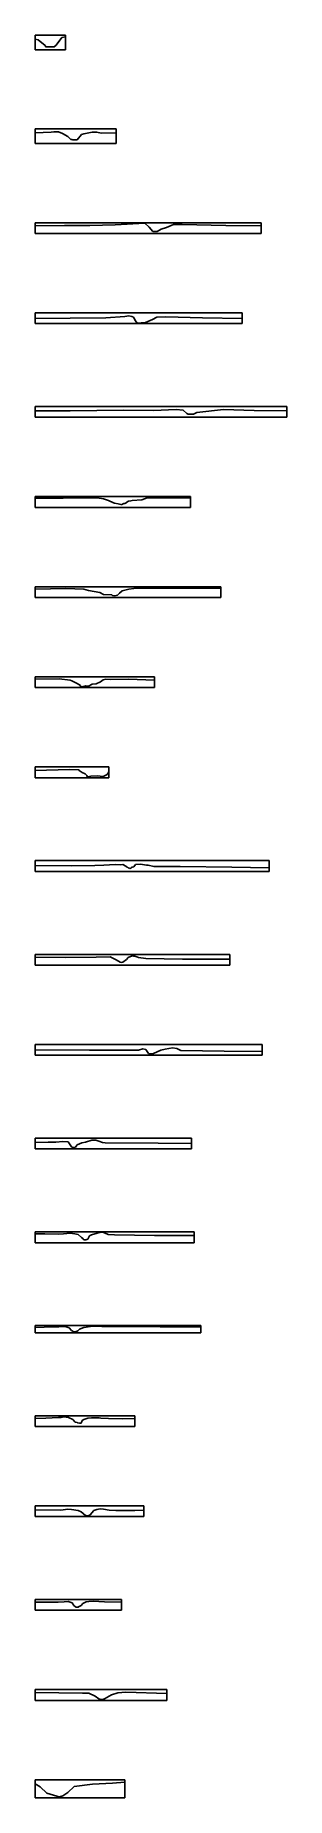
# Model space of a CAD drawing. Header units: millimetres. Extents: x 0 to 70, y -179 to 310.
import ezdxf

# ---------------------------------------------------------------- set-up
doc = ezdxf.new("R2010")
doc.units = ezdxf.units.MM

msp = doc.modelspace()

# ---------------------------------------------------------------- linework, layer by layer
at = {"layer": 'frame'}
for p, q in [((0, 306), (0, 310)), ((0, 310), (8.44, 310)), ((8.44, 306), (8.44, 310)), ((0, 306), (8.44, 306)), ((0, 280), (0, 284)), ((0, 284), (22.47, 284)), ((22.47, 280), (22.47, 284)), ((0, 280), (22.47, 280)), ((0, 255), (0, 258)), ((0, 258), (62.78, 258)), ((0, 255), (62.78, 255)), ((62.78, 255), (62.78, 258)), ((0, 230), (0, 233)), ((0, 233), (57.47, 233)), ((0, 230), (57.47, 230)), ((57.47, 230), (57.47, 233)), ((0, 204), (0, 207)), ((0, 207), (69.88, 207)), ((69.88, 204), (69.88, 207)), ((0, 204), (69.88, 204)), ((0, 179), (0, 182)), ((0, 182), (43.16, 182)), ((43.16, 179), (43.16, 182)), ((0, 179), (43.16, 179)), ((0, 154), (0, 157)), ((0, 157), (51.54, 157)), ((51.54, 154), (51.54, 157)), ((0, 154), (51.54, 154)), ((0, 129), (0, 132)), ((0, 132), (33.12, 132)), ((0, 129), (33.12, 129)), ((33.12, 129), (33.12, 132)), ((0, 104), (0, 107)), ((0, 107), (20.49, 107)), ((0, 104), (20.49, 104)), ((20.49, 104), (20.49, 107)), ((0, 78), (0, 81)), ((0, 81), (65.02, 81)), ((65.02, 78), (65.02, 81)), ((0, 78), (65.02, 78)), ((0, 52), (0, 55)), ((0, 55), (54.02, 55)), ((54.02, 52), (54.02, 55)), ((0, 52), (54.02, 52)), ((0, 27), (0, 30)), ((0, 30), (63.02, 30)), ((63.02, 27), (63.02, 30)), ((0, 27), (63.02, 27)), ((0, 1), (0, 4)), ((0, 4), (43.41, 4)), ((0, 1), (43.41, 1)), ((43.41, 1), (43.41, 4)), ((0, -25), (0, -22)), ((0, -22), (44.18, -22)), ((44.18, -25), (44.18, -22)), ((0, -25), (44.18, -25)), ((0, -50), (0, -48)), ((0, -48), (45.96, -48)), ((45.96, -50), (45.96, -48)), ((0, -50), (45.96, -50)), ((0, -76), (0, -73)), ((0, -73), (27.69, -73)), ((27.69, -76), (27.69, -73)), ((0, -76), (27.69, -76)), ((0, -101), (0, -98)), ((0, -98), (30.21, -98)), ((0, -101), (30.21, -101)), ((30.21, -101), (30.21, -98)), ((0, -127), (0, -124)), ((0, -124), (23.98, -124)), ((0, -127), (23.98, -127)), ((23.98, -127), (23.98, -124)), ((0, -152), (0, -149)), ((0, -149), (36.55, -149)), ((36.55, -152), (36.55, -149)), ((0, -152), (36.55, -152)), ((0, -179), (0, -174)), ((0, -174), (24.93, -174)), ((24.93, -179), (24.93, -174)), ((0, -179), (24.93, -179))]:
    msp.add_line(p, q, dxfattribs=at)
at = {"layer": 'profile'}
for p, q in [((0, 308.88), (0.83, 308.69)), ((0.83, 308.69), (2.73, 307.11)), ((5.79, 307.27), (7.41, 309.41)), ((7.41, 309.41), (8.44, 309.54)), ((2.73, 307.11), (2.9, 306.95)), ((2.9, 306.95), (2.9, 306.8)), ((2.9, 306.8), (3.91, 306.75)), ((3.91, 306.75), (5.23, 306.79)), ((5.23, 306.79), (5.79, 307.27)), ((0, 282.93), (4.45, 283.14)), ((4.45, 283.14), (5.16, 283.2)), ((5.16, 283.2), (6.5, 283.19)), ((6.5, 283.19), (7.61, 282.72)), ((7.61, 282.72), (9.09, 281.93)), ((9.09, 281.93), (9.86, 281.09)), ((9.86, 281.09), (10.27, 281.07)), ((10.27, 281.07), (10.35, 280.99)), ((10.35, 280.99), (10.91, 280.95)), ((10.91, 280.95), (11.62, 280.97)), ((11.62, 280.97), (12.89, 282.48)), ((12.89, 282.48), (13.46, 282.64)), ((13.46, 282.64), (15.82, 283.08)), ((15.82, 283.08), (17.15, 283.1)), ((17.15, 283.1), (18.36, 282.84)), ((18.36, 282.84), (22.47, 282.92)), ((0, 257.09), (8.14, 257.22)), ((8.14, 257.22), (15.16, 257.23)), ((15.16, 257.23), (22.21, 257.38)), ((22.21, 257.38), (30.47, 257.87)), ((30.47, 257.87), (31.68, 256.75)), ((31.68, 256.75), (32.65, 255.56)), ((32.65, 255.56), (33.88, 255.52)), ((33.88, 255.52), (34.95, 256.23)), ((34.95, 256.23), (36.46, 256.68)), ((36.46, 256.68), (38.42, 257.51)), ((38.42, 257.51), (40.78, 257.51)), ((40.78, 257.51), (52.96, 257.24)), ((52.96, 257.24), (62.78, 257.1)), ((0, 231.38), (9.71, 231.52)), ((9.71, 231.52), (19.63, 231.58)), ((19.63, 231.58), (24.86, 232)), ((24.86, 232), (26.05, 232.12)), ((26.05, 232.12), (26.82, 231.94)), ((26.82, 231.94), (27.28, 231.77)), ((27.28, 231.77), (27.4, 231.6)), ((27.4, 231.6), (27.83, 230.79)), ((27.83, 230.79), (28.34, 230.15)), ((28.34, 230.15), (28.96, 230.13)), ((28.96, 230.13), (29.46, 230.23)), ((29.46, 230.23), (30.63, 230.3)), ((30.63, 230.3), (32.56, 231.11)), ((32.56, 231.11), (33.79, 231.76)), ((33.79, 231.76), (36.24, 231.84)), ((36.24, 231.84), (46.5, 231.61)), ((46.5, 231.61), (57.47, 231.38)), ((0, 205.75), (9.69, 205.8)), ((9.69, 205.8), (24.5, 205.95)), ((24.5, 205.95), (32.82, 205.89)), ((32.82, 205.89), (39.12, 206.17)), ((39.12, 206.17), (41.1, 205.96)), ((41.1, 205.96), (42.15, 205.01)), ((44.9, 205.3), (52.34, 206.17)), ((52.34, 206.17), (60.83, 205.88)), ((60.83, 205.88), (69.88, 205.78)), ((42.15, 205.01), (42.45, 204.83)), ((42.45, 204.83), (43.08, 204.87)), ((43.08, 204.87), (44.05, 204.9)), ((44.05, 204.9), (44.15, 204.97)), ((44.15, 204.97), (44.9, 205.3)), ((0, 181.56), (7.77, 181.61)), ((7.77, 181.61), (16.28, 181.66)), ((16.28, 181.66), (17.24, 181.65)), ((17.24, 181.65), (18.95, 181.37)), ((18.95, 181.37), (20.35, 180.91)), ((26.96, 180.89), (29.66, 181.11)), ((29.66, 181.11), (31.09, 181.69)), ((31.09, 181.69), (35.81, 181.7)), ((35.81, 181.7), (43.16, 181.67)), ((20.35, 180.91), (21.77, 180.25)), ((21.77, 180.25), (22.05, 180.17)), ((22.05, 180.17), (23, 180)), ((23, 180), (23.78, 179.8)), ((23.78, 179.8), (23.91, 179.74)), ((23.91, 179.74), (24.61, 180.1)), ((24.61, 180.1), (24.92, 180.07)), ((24.92, 180.07), (25.13, 180.2)), ((25.13, 180.2), (25.2, 180.3)), ((25.2, 180.3), (25.93, 180.72)), ((25.93, 180.72), (26.57, 180.82)), ((26.57, 180.82), (26.96, 180.89)), ((25.96, 156.34), (27.37, 156.51)), ((27.37, 156.51), (32.58, 156.56)), ((32.58, 156.56), (42.01, 156.55)), ((42.01, 156.55), (51.54, 156.51)), ((0, 156.33), (8.46, 156.47)), ((8.46, 156.47), (13.47, 156.34)), ((13.47, 156.34), (14.76, 155.95)), ((14.76, 155.95), (17.96, 155.36)), ((17.96, 155.36), (18.98, 154.88)), ((18.98, 154.88), (21.23, 154.74)), ((21.23, 154.74), (21.32, 154.71)), ((21.32, 154.71), (21.46, 154.53)), ((21.46, 154.53), (22.08, 154.49)), ((22.08, 154.49), (22.87, 154.65)), ((22.87, 154.65), (23.4, 155.24)), ((23.4, 155.24), (24.19, 155.81)), ((24.19, 155.81), (25.96, 156.34)), ((0, 131.31), (6.62, 131.42)), ((6.62, 131.42), (9.71, 131.06)), ((9.71, 131.06), (10.18, 130.84)), ((10.18, 130.84), (11.68, 130.11)), ((11.68, 130.11), (12.16, 129.83)), ((12.16, 129.83), (12.54, 129.61)), ((12.54, 129.61), (12.59, 129.43)), ((12.59, 129.43), (12.71, 129.26)), ((12.71, 129.26), (13.22, 129.27)), ((13.22, 129.27), (13.76, 129.39)), ((13.76, 129.39), (13.98, 129.46)), ((13.98, 129.46), (14.79, 129.44)), ((14.79, 129.44), (15.85, 129.93)), ((15.85, 129.93), (16.89, 130.01)), ((16.89, 130.01), (18.12, 130.63)), ((18.12, 130.63), (18.9, 131.12)), ((18.9, 131.12), (19.64, 131.34)), ((19.64, 131.34), (20.82, 131.23)), ((20.82, 131.23), (25.89, 131.37)), ((25.89, 131.37), (33.12, 131.08)), ((0, 106.02), (9.53, 106.25)), ((9.53, 106.25), (12.08, 106.15)), ((12.08, 106.15), (12.31, 105.91)), ((12.31, 105.91), (12.48, 105.8)), ((12.48, 105.8), (13.05, 105.45)), ((13.05, 105.45), (13.85, 105.09)), ((13.85, 105.09), (14.34, 104.6)), ((14.34, 104.6), (14.51, 104.09)), ((14.51, 104.09), (14.66, 104.23)), ((14.66, 104.23), (15.42, 104.48)), ((15.42, 104.48), (17.22, 104.49)), ((17.22, 104.49), (18.88, 104.37)), ((18.88, 104.37), (19.98, 104.92)), ((19.98, 104.92), (20.49, 105.64)), ((0, 79.66), (10.17, 79.57)), ((10.17, 79.57), (16.52, 79.63)), ((16.52, 79.63), (19.05, 79.77)), ((19.05, 79.77), (22.19, 79.9)), ((22.19, 79.9), (23.73, 79.84)), ((23.73, 79.84), (24.3, 79.92)), ((24.3, 79.92), (25.15, 79.49)), ((25.15, 79.49), (25.53, 79.2)), ((25.53, 79.2), (25.71, 79.03)), ((25.71, 79.03), (25.83, 79.11)), ((25.83, 79.11), (25.94, 78.99)), ((25.94, 78.99), (26.29, 78.8)), ((26.29, 78.8), (26.59, 78.95)), ((26.59, 78.95), (26.71, 79.07)), ((26.71, 79.07), (26.92, 79.15)), ((26.92, 79.15), (27.38, 79.29)), ((27.38, 79.29), (27.89, 79.94)), ((27.89, 79.94), (29.28, 80.01)), ((29.28, 80.01), (30.87, 79.74)), ((30.87, 79.74), (31.36, 79.7)), ((31.36, 79.7), (32.99, 79.39)), ((32.99, 79.39), (40.25, 79.35)), ((40.25, 79.35), (54.63, 79.15)), ((54.63, 79.15), (65.02, 79.01)), ((0, 54.19), (8.38, 54.14)), ((8.38, 54.14), (16.94, 54.22)), ((16.94, 54.22), (20.79, 54.28)), ((20.79, 54.28), (22.46, 53.49)), ((25.36, 53.57), (25.86, 54.17)), ((25.86, 54.17), (26.9, 54.58)), ((26.9, 54.58), (27.31, 54.54)), ((27.31, 54.54), (27.65, 54.5)), ((27.65, 54.5), (28.23, 54.28)), ((28.23, 54.28), (28.72, 54.11)), ((28.72, 54.11), (30.69, 53.88)), ((30.69, 53.88), (40.89, 53.7)), ((22.46, 53.49), (23.58, 52.84)), ((23.58, 52.84), (23.99, 52.7)), ((23.99, 52.7), (24.37, 52.83)), ((24.37, 52.83), (25.36, 53.57)), ((40.89, 53.7), (54.02, 53.62)), ((0, 28.47), (15.11, 28.41)), ((15.11, 28.41), (28.67, 28.45)), ((28.67, 28.45), (29.87, 28.76)), ((29.87, 28.76), (30.72, 28.61)), ((30.72, 28.61), (31.48, 27.53)), ((31.48, 27.53), (32.25, 27.41)), ((32.25, 27.41), (32.89, 27.51)), ((32.89, 27.51), (34.86, 28.41)), ((34.86, 28.41), (36.08, 28.66)), ((36.08, 28.66), (38.14, 29.06)), ((38.14, 29.06), (39.33, 28.84)), ((39.33, 28.84), (40.46, 28.32)), ((40.46, 28.32), (52.53, 28.18)), ((52.53, 28.18), (63.02, 28.03)), ((0, 2.79), (3.58, 2.89)), ((3.58, 2.89), (5.74, 2.93)), ((5.74, 2.93), (7.65, 3.05)), ((7.65, 3.05), (9.13, 3.01)), ((9.13, 3.01), (10.12, 1.58)), ((10.12, 1.58), (10.22, 1.52)), ((10.22, 1.52), (10.61, 1.41)), ((10.61, 1.41), (11.16, 1.51)), ((11.16, 1.51), (11.39, 1.79)), ((11.39, 1.79), (11.68, 2.12)), ((11.68, 2.12), (12.95, 2.67)), ((12.95, 2.67), (14.01, 2.85)), ((14.01, 2.85), (15.75, 3.4)), ((15.75, 3.4), (16.04, 3.49)), ((16.04, 3.49), (16.87, 3.43)), ((16.87, 3.43), (17.64, 3.14)), ((17.64, 3.14), (18.72, 2.79)), ((18.72, 2.79), (19.41, 2.69)), ((19.41, 2.69), (34.19, 2.62)), ((34.19, 2.62), (43.41, 2.49)), ((0, -22.54), (2.66, -22.54)), ((2.66, -22.54), (6.56, -22.66)), ((6.56, -22.66), (7.89, -22.57)), ((7.89, -22.57), (9.72, -22.36)), ((9.72, -22.36), (11.03, -22.52)), ((11.03, -22.52), (11.93, -22.75)), ((11.93, -22.75), (12.9, -23.54)), ((12.9, -23.54), (13.19, -23.87)), ((13.19, -23.87), (13.49, -24.17)), ((13.49, -24.17), (14.03, -24.17)), ((14.03, -24.17), (14.59, -23.99)), ((14.59, -23.99), (15.11, -23.11)), ((15.11, -23.11), (15.68, -22.86)), ((15.68, -22.86), (17.21, -22.34)), ((17.21, -22.34), (18.39, -22.11)), ((18.39, -22.11), (19.28, -22.31)), ((19.28, -22.31), (20.31, -22.76)), ((20.31, -22.76), (21.99, -22.84)), ((21.99, -22.84), (33.14, -22.97)), ((33.14, -22.97), (44.18, -23.05)), ((0, -48.51), (4.97, -48.38)), ((4.97, -48.38), (6.58, -48.35)), ((6.58, -48.35), (8.28, -48.23)), ((8.28, -48.23), (9.46, -48.62)), ((9.46, -48.62), (10.09, -49.35)), ((12.31, -48.96), (13.49, -48.5)), ((13.49, -48.5), (15.99, -48.17)), ((15.99, -48.17), (18.55, -48.23)), ((18.55, -48.23), (23.62, -48.27)), ((23.62, -48.27), (34.71, -48.35)), ((34.71, -48.35), (45.96, -48.45)), ((10.09, -49.35), (10.41, -49.58)), ((10.41, -49.58), (10.57, -49.67)), ((10.57, -49.67), (10.99, -49.73)), ((10.99, -49.73), (11.69, -49.52)), ((11.69, -49.52), (11.83, -49.41)), ((11.83, -49.41), (12.31, -48.96)), ((7.25, -73.49), (7.97, -73.27)), ((7.97, -73.27), (9.26, -73.53)), ((0, -73.75), (2.98, -73.66)), ((2.98, -73.66), (6.5, -73.46)), ((6.5, -73.46), (7.25, -73.49)), ((9.26, -73.53), (10.46, -74.09)), ((10.46, -74.09), (11.14, -74.77)), ((11.14, -74.77), (11.65, -74.89)), ((11.65, -74.89), (11.79, -74.94)), ((11.79, -74.94), (11.82, -75)), ((11.82, -75), (12.31, -75.04)), ((12.31, -75.04), (12.77, -75.08)), ((12.77, -75.08), (13.01, -74.29)), ((13.01, -74.29), (13.48, -74.04)), ((13.48, -74.04), (14.59, -73.69)), ((14.59, -73.69), (15.6, -73.59)), ((15.6, -73.59), (17.77, -73.62)), ((17.77, -73.62), (18.22, -73.68)), ((18.22, -73.68), (20.39, -73.74)), ((20.39, -73.74), (24.28, -73.88)), ((24.28, -73.88), (27.69, -73.74)), ((0, -99.12), (7.08, -99.19)), ((7.08, -99.19), (9.06, -98.93)), ((9.06, -98.93), (10.05, -98.99)), ((10.05, -98.99), (11.97, -99.29)), ((11.97, -99.29), (12.76, -99.66)), ((12.76, -99.66), (13.98, -100.71)), ((13.98, -100.71), (14.15, -100.68)), ((14.15, -100.68), (14.24, -100.77)), ((14.24, -100.77), (14.59, -100.81)), ((14.59, -100.81), (14.87, -100.77)), ((14.87, -100.77), (14.99, -100.64)), ((14.99, -100.64), (15.28, -100.54)), ((15.28, -100.54), (16.26, -99.28)), ((16.26, -99.28), (17.15, -98.98)), ((17.15, -98.98), (18.01, -98.88)), ((18.01, -98.88), (18.98, -98.92)), ((18.98, -98.92), (20.53, -99.18)), ((20.53, -99.18), (22.4, -99.26)), ((22.4, -99.26), (27.66, -99.28)), ((27.66, -99.28), (30.21, -99.25)), ((0, -124.72), (6.4, -124.71)), ((6.4, -124.71), (8.02, -124.61)), ((8.02, -124.61), (9.12, -124.59)), ((9.12, -124.59), (10.22, -124.93)), ((10.22, -124.93), (10.69, -125.7)), ((10.69, -125.7), (11.22, -126.01)), ((11.22, -126.01), (11.35, -126.09)), ((11.35, -126.09), (11.7, -126.11)), ((11.7, -126.11), (11.98, -126.09)), ((11.98, -126.09), (12.04, -126.04)), ((12.04, -126.04), (12.74, -125.63)), ((12.74, -125.63), (13.21, -125.1)), ((13.21, -125.1), (14.19, -124.64)), ((14.19, -124.64), (14.89, -124.57)), ((14.89, -124.57), (16.12, -124.46)), ((16.12, -124.46), (19.28, -124.63)), ((19.28, -124.63), (23.98, -124.75)), ((0, -149.83), (13.14, -149.99)), ((13.14, -149.99), (14.85, -150.01)), ((14.85, -150.01), (16.64, -150.79)), ((16.64, -150.79), (17.63, -151.58)), ((17.63, -151.58), (18.01, -151.69)), ((18.43, -151.75), (19.23, -151.58)), ((19.23, -151.58), (21.2, -150.44)), ((21.2, -150.44), (22.95, -149.91)), ((22.95, -149.91), (25.14, -149.75)), ((25.14, -149.75), (36.55, -150.07)), ((18.01, -151.69), (18.43, -151.75)), ((0, -175.1), (1.37, -176.01)), ((1.37, -176.01), (3.21, -177.76)), ((9.1, -177.53), (10.86, -175.85)), ((10.86, -175.85), (15.92, -175.26)), ((15.92, -175.26), (21.51, -174.91)), ((21.51, -174.91), (24.93, -174.72)), ((3.21, -177.76), (5.97, -178.6)), ((5.97, -178.6), (6.72, -178.73)), ((6.72, -178.73), (7.71, -178.46)), ((7.71, -178.46), (9.1, -177.53))]:
    msp.add_line(p, q, dxfattribs=at)

doc.saveas('drawing.dxf')
